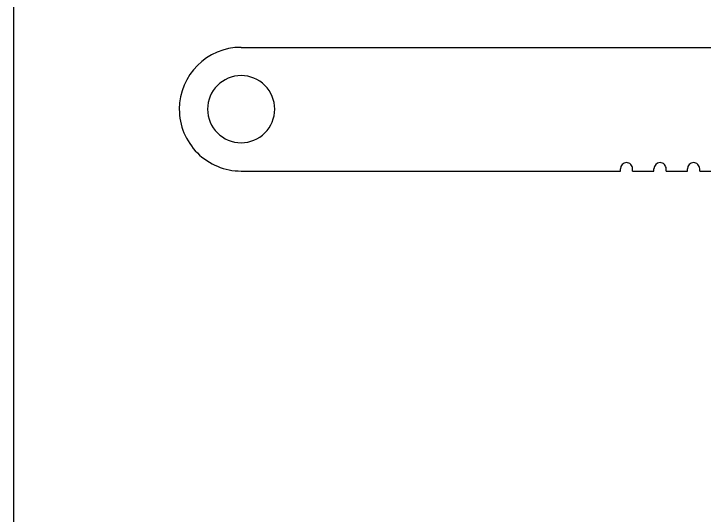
# Model space of a CAD drawing. Extents: x 0.45 to 8.09, y -8.91 to -0.36.
# Drawn here: x 0.454 to 3.027, y -6.258 to -4.39 of the extents above; entities that cross this region are included whole.
import ezdxf

# ---------------------------------------------------------------- set-up
doc = ezdxf.new("R2010")
doc.units = 0

msp = doc.modelspace()

# ---------------------------------------------------------------- linework, layer by layer
at = {"color": 3}
msp.add_line((0.4545, -8.9077), (0.4545, -0.3606), dxfattribs=at)
at = {"color": 7}
for p, q in [((1.3014, -4.515), (3.2191, -4.515)), ((1.3014, -4.9758), (2.7143, -4.9758)), ((2.7143, -4.9758), (2.7143, -4.9673)), ((2.7598, -4.9758), (2.7598, -4.9673)), ((2.7598, -4.9758), (2.8393, -4.9758)), ((2.8393, -4.9758), (2.8393, -4.9673)), ((2.8848, -4.9758), (2.8848, -4.9673)), ((2.8848, -4.9758), (2.9643, -4.9758)), ((2.9643, -4.9758), (2.9643, -4.9673)), ((3.0098, -4.9758), (3.0098, -4.9673)), ((3.0098, -4.9758), (3.0893, -4.9758))]:
    msp.add_line(p, q, dxfattribs=at)
for centre, radius, start, end in [((1.3014, -4.7454), 0.2304, 90.0043, 180.0026), ((1.3014, -4.7454), 0.125, 90.0035, 179.9965), ((1.3014, -4.7454), 0.125, 359.9992, 90.0008), ((1.3014, -4.7454), 0.2304, 179.9984, 270.0016), ((1.3014, -4.7454), 0.125, 180.0035, 269.9965), ((1.3014, -4.7454), 0.125, 269.9992, 0.0008), ((2.737, -4.9673), 0.0228, 90.023, 180.0084), ((2.737, -4.9673), 0.0228, 359.9618, 89.9718), ((2.862, -4.9673), 0.0228, 90.023, 180.0084), ((2.862, -4.9673), 0.0228, 359.9618, 89.9718), ((2.987, -4.9673), 0.0228, 90.023, 180.0084), ((2.987, -4.9673), 0.0228, 359.9618, 89.9718)]:
    msp.add_arc(centre, radius, start, end, dxfattribs=at)

doc.saveas('drawing.dxf')
